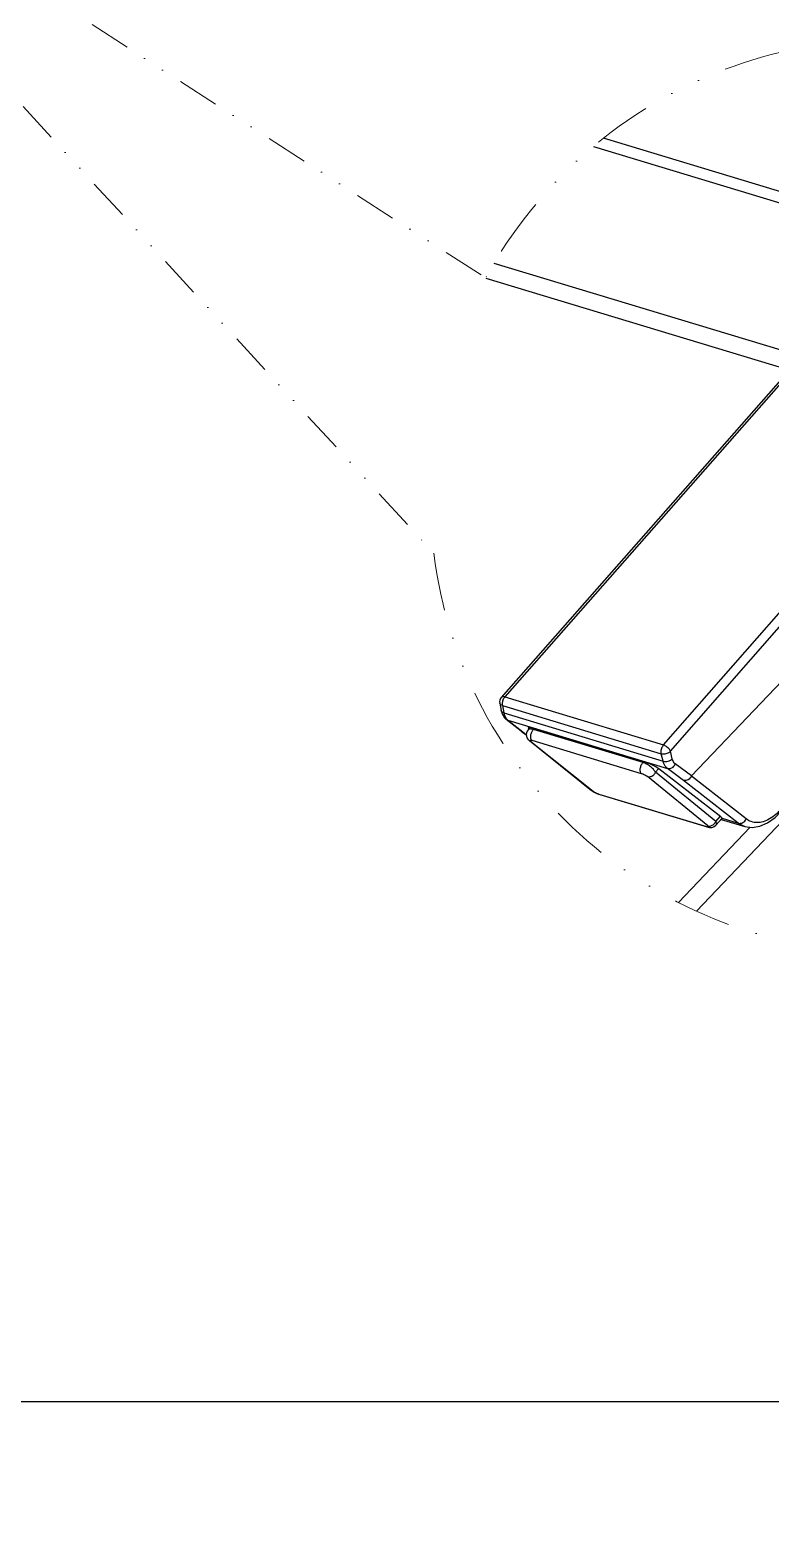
# Model space of a CAD drawing. Header units: millimetres. Extents: x 10368 to 13229, y -13270 to -11269.
# Drawn here: x 12339.4 to 12452.4, y -12283 to -12054.5 of the extents above; entities that cross this region are included whole.
import ezdxf

# ---------------------------------------------------------------- set-up
doc = ezdxf.new("R2010")
doc.units = ezdxf.units.MM
doc.linetypes.add('DIVIDE', pattern=[31.75, 12.7, -6.35, 0, -6.35, 0, -6.35])
doc.layers.add('hatch', color=56, linetype='Continuous', lineweight=9)

# ---------------------------------------------------------------- blocks, each defined once
blk = doc.blocks.new('u59')
at = {"color": 7, "linetype": 'Continuous'}
for p, q in [((-95.626, 180.54), (-137.19, 193.125)), ((-138.722, 191.877), (-96.891, 179.211)), ((-112.408, 183.911), (-112.417, 183.907)), ((-110.06, 160.713), (-153.913, 173.991)), ((-155.18, 171.763), (-109.197, 157.839)), ((-105.988, 160.931), (-152.806, 107.674)), ((-105.451, 161.003), (-152.269, 107.746)), ((-128.002, 100.399), (-81.368, 153.711)), ((-126.974, 99.433), (-80.341, 152.745)), ((-123.753, 95.664), (-76.608, 145.161)), ((-152.269, 107.746), (-128.002, 100.399)), ((-153.038, 106.806), (-152.812, 105.68)), ((-152.812, 105.68), (-152.651, 105.146)), ((-152.626, 106.421), (-152.4, 105.295)), ((-152.626, 106.421), (-128.36, 99.073)), ((-152.4, 105.295), (-128.073, 97.929)), ((-149.759, 102.538), (-152.036, 104.314)), ((-151.805, 104.194), (-152.033, 104.312)), ((-151.805, 104.194), (-149.533, 102.421)), ((-151.805, 104.194), (-127.424, 96.811)), ((-148.692, 102.733), (-148.349, 103.073)), ((-131.004, 97.843), (-147.995, 102.987)), ((-147.883, 102.769), (-147.741, 102.91)), ((-149.759, 102.538), (-149.746, 102.528)), ((-149.746, 102.528), (-148.999, 101.972)), ((-149.746, 102.528), (-149.533, 102.421)), ((-149.533, 102.421), (-148.998, 102.023)), ((-148.513, 101.07), (-139.008, 93.463)), ((-148.282, 100.95), (-138.777, 93.343)), ((-131.374, 96.009), (-148.102, 101.074)), ((-131.155, 97.704), (-147.883, 102.769)), ((-128.073, 97.929), (-128.36, 99.073)), ((-126.688, 98.288), (-126.974, 99.433)), ((-122.996, 75.015), (-99.389, 99.799)), ((-131.155, 97.704), (-131.019, 97.847)), ((-129.263, 96.237), (-128.772, 96.754)), ((-120.049, 88.718), (-129.263, 96.237)), ((-119.295, 89.431), (-128.763, 96.745)), ((-124.966, 94.983), (-127.424, 96.811)), ((-123.753, 95.664), (-126.225, 97.504)), ((-121.271, 88.042), (-130.485, 95.561)), ((-116.602, 88.457), (-124.966, 94.983)), ((-115.393, 89.109), (-123.767, 95.642)), ((-139.008, 93.463), (-139.009, 93.464)), ((-139.009, 93.464), (-138.844, 93.344)), ((-137.968, 92.904), (-137.776, 92.839)), ((-137.885, 92.897), (-137.776, 92.839)), ((-137.885, 92.897), (-121.469, 87.927)), ((-137.776, 92.839), (-121.36, 87.868)), ((-120.049, 88.718), (-119.362, 89.483)), ((-120.023, 88.134), (-119.064, 89.203)), ((-119.064, 89.203), (-119.048, 89.105)), ((-119.064, 89.203), (-116.602, 88.457)), ((-125.715, 76.335), (-114.766, 87.83)), ((-121.469, 87.927), (-121.36, 87.868)), ((-119.216, 89.034), (-115.625, 87.947))]:
    blk.add_line(p, q, dxfattribs=at)
for points in [[(-152.651, 105.146), (-152.303, 104.571), (-152.036, 104.314)], [(-148.693, 102.732), (-148.859, 102.518), (-148.965, 102.265), (-149.002, 101.994), (-148.968, 101.729), (-148.876, 101.492), (-148.747, 101.298), (-148.61, 101.154), (-148.512, 101.069)], [(-138.844, 93.344), (-138.636, 93.216), (-138.421, 93.101), (-138.198, 92.997), (-137.968, 92.904)], [(-115.627, 87.947), (-114.479, 87.791), (-113.328, 87.975), (-112.146, 88.49), (-110.959, 89.34), (-109.983, 90.315)], [(-121.36, 87.868), (-121.19, 87.823), (-121.014, 87.792), (-120.847, 87.781), (-120.667, 87.793), (-120.469, 87.84), (-120.268, 87.933), (-120.08, 88.075), (-120.023, 88.134)]]:
    blk.add_lwpolyline(points, dxfattribs=at)
for centre, radius, start, end in [((-152.045, 107.005), 1.012, 138.68094, 191.34225), ((-150.887, 105.304), 1.444, 215.48322, 220.7124), ((-138.597, 93.976), 0.657, 231.29044, 235.29339)]:
    blk.add_arc(centre, radius, start, end, dxfattribs=at)
for centre, major_axis, ratio, start_param, end_param in [((-147.058, 102.285), (1.638, -0.762), 0.173443, 8.5407853, 9.8755649), ((-130.113, 97.154), (1.612, -0.747), 0.1791821, 0.6669887, 2.2370998), ((-113.862, 87.931), (9.896, -7.727), 0.0772247, 3.133993, 3.1609581), ((-120.645, 89.84), (1.599, -0.73), 0.1775373, 0.2493077, 0.6502541)]:
    blk.add_ellipse(centre, major_axis=major_axis, ratio=ratio, start_param=start_param, end_param=end_param, dxfattribs=at)
for points, start_tangent, end_tangent in [([(-152.269, 107.746), (-152.501, 107.786), (-152.693, 107.753), (-152.806, 107.673)], (-0.9567211, 0.2910065), (-0.667481, -0.7446268)), ([(-152.269, 107.746), (-152.425, 107.524), (-152.548, 107.256), (-152.626, 106.966), (-152.653, 106.679), (-152.626, 106.421)], (-0.659315, -0.7518668), (0.2201909, -0.9754568)), ([(-152.626, 106.421), (-152.847, 106.529), (-152.992, 106.686), (-153.038, 106.806)], (-0.9506329, 0.3103177), (-0.2007838, 0.9796356)), ([(-152.4, 105.295), (-152.668, 105.441), (-152.806, 105.654), (-152.812, 105.68)], (-0.950633, 0.3103176), (-0.1890959, 0.9819586)), ([(-152.4, 105.295), (-152.264, 104.838), (-152.063, 104.466)], (0.2038357, -0.9790051), (0.5811049, -0.8138287)), ([(-151.981, 104.362), (-151.805, 104.194)], (0.6528998, -0.7574443), (0.7905486, -0.6123993)), ([(-147.883, 102.769), (-148.131, 102.83), (-148.349, 102.848), (-148.53, 102.823), (-148.667, 102.755), (-148.693, 102.732)], (-0.9543811, 0.2985913), (-0.7073376, -0.7068758)), ([(-148.282, 100.95), (-148.479, 101.045), (-148.512, 101.069)], (-0.9577479, 0.2876091), (-0.7817031, 0.6236507)), ([(-148.102, 101.074), (-148.199, 101.1), (-148.279, 101.115), (-148.34, 101.117), (-148.377, 101.106), (-148.391, 101.083), (-148.379, 101.048), (-148.343, 101.003), (-148.282, 100.95)], (-0.9571031, 0.2897476), (0.7807192, -0.6248821)), ([(-148.102, 101.074), (-148.207, 101.202), (-148.277, 101.384), (-148.307, 101.607), (-148.294, 101.857), (-148.241, 102.115), (-148.15, 102.365), (-148.028, 102.588), (-147.883, 102.769)], (-0.7778146, 0.6284938), (0.6999197, 0.7142215)), ([(-128.36, 99.073), (-128.387, 99.331), (-128.36, 99.618), (-128.281, 99.908), (-128.159, 100.177), (-128.002, 100.399)], (-0.2201909, 0.9754568), (0.659315, 0.7518668)), ([(-128.36, 99.073), (-128.087, 99.033), (-127.781, 99.052), (-127.472, 99.131), (-127.195, 99.262), (-126.974, 99.433)], (0.9632456, -0.2686223), (0.7054757, 0.7087342)), ([(-128.073, 97.929), (-127.721, 97.887), (-127.334, 97.941), (-126.971, 98.082), (-126.688, 98.288)], (0.9632456, -0.2686223), (0.7054757, 0.7087342)), ([(-128.002, 100.399), (-127.749, 100.292), (-127.495, 100.123), (-127.266, 99.909), (-127.087, 99.672), (-126.974, 99.433)], (0.9574537, -0.2885869), (0.3107462, -0.9504929)), ([(-126.225, 97.504), (-126.42, 97.698), (-126.576, 97.964), (-126.688, 98.288)], (-0.8020839, 0.5972114), (-0.2431978, 0.9699767)), ([(-131.374, 96.009), (-131.479, 96.136), (-131.548, 96.318), (-131.578, 96.542), (-131.566, 96.792), (-131.513, 97.05), (-131.422, 97.3), (-131.3, 97.523), (-131.155, 97.704)], (-0.7778144, 0.6284941), (0.6999193, 0.7142219)), ([(-130.485, 95.561), (-130.564, 95.62), (-130.662, 95.684), (-130.774, 95.749), (-130.895, 95.812), (-131.02, 95.872), (-131.144, 95.926), (-131.264, 95.972), (-131.374, 96.009)], (-0.7748188, 0.6321833), (-0.9570709, 0.289854)), ([(-129.263, 96.237), (-129.395, 96.456), (-129.576, 96.683), (-129.797, 96.906), (-130.048, 97.118), (-130.32, 97.31), (-130.602, 97.475), (-130.884, 97.608), (-131.155, 97.704)], (-0.4456696, 0.8951975), (-0.959699, 0.2810299)), ([(-130.485, 95.561), (-130.259, 95.528), (-130.02, 95.56), (-129.785, 95.656), (-129.572, 95.808), (-129.393, 96.006), (-129.263, 96.237)], (0.9564313, -0.2919575), (0.3921235, 0.9199126)), ([(-127.424, 96.811), (-127.699, 97.089), (-127.918, 97.466), (-128.073, 97.929)], (-0.8002429, 0.599676), (-0.2363429, 0.9716697)), ([(-127.424, 96.811), (-127.085, 96.791), (-126.738, 96.915), (-126.435, 97.166), (-126.225, 97.504)], (0.9586572, -0.2845635), (0.3845316, 0.9231118)), ([(-123.767, 95.642), (-123.981, 95.315), (-124.284, 95.075), (-124.629, 94.958), (-124.966, 94.983)], (-0.4052452, -0.914208), (-0.9570884, 0.2897962)), ([(-138.777, 93.343), (-138.971, 93.436)], (-0.9577479, 0.2876091), (-0.8220833, 0.5693672)), ([(-138.777, 93.343), (-138.697, 93.284), (-138.599, 93.221), (-138.487, 93.157), (-138.366, 93.093), (-138.24, 93.034), (-138.115, 92.98), (-137.995, 92.934), (-137.885, 92.897)], (0.780783, -0.6248023), (0.9570718, -0.2898509)), ([(-110.145, 90.479), (-110.867, 89.789), (-111.84, 89.1), (-112.813, 88.677), (-113.75, 88.537), (-114.621, 88.684), (-115.393, 89.109)], (-0.6838004, -0.7296691), (-0.7885537, 0.6149659)), ([(-121.469, 87.927), (-121.372, 87.9)], (0.9571024, -0.28975), (0.9739874, -0.2266021)), ([(-121.372, 87.9), (-121.29, 87.886)], (0.9739874, -0.2266021), (0.9932007, -0.1164144)), ([(-121.29, 87.886), (-121.228, 87.883), (-121.188, 87.892), (-121.172, 87.914), (-121.181, 87.947), (-121.214, 87.99), (-121.271, 88.042)], (0.9932007, -0.1164144), (-0.7747514, 0.632266)), ([(-121.271, 88.042), (-121.044, 88.009), (-120.805, 88.041), (-120.571, 88.137), (-120.357, 88.289), (-120.179, 88.487), (-120.049, 88.718)], (0.9564313, -0.2919576), (0.3921234, 0.9199126)), ([(-120.023, 88.135), (-119.977, 88.202), (-119.944, 88.346), (-119.968, 88.521), (-120.049, 88.718)], (0.666381, 0.7456114), (-0.4633438, 0.8861786)), ([(-119.049, 89.106), (-119.05, 89.103), (-119.168, 89.086)], (-0.4361349, -0.8998813), (-0.9909701, 0.134083)), ([(-116.602, 88.457), (-116.261, 88.43), (-115.912, 88.544), (-115.608, 88.782), (-115.393, 89.109)], (0.9555369, -0.2948716), (0.4053964, 0.914141)), ([(-115.627, 87.947), (-115.739, 87.984), (-116.602, 88.457)], (-0.9571595, 0.2895613), (-0.7892404, 0.6140843))]:
    blk.add_spline(points, degree=3, dxfattribs=dict(at, start_tangent=start_tangent, end_tangent=end_tangent))
at = {"layer": 'Defpoints', "color": 2}
for points in [[(-665.275, 940.793), (0, 940.793), (0, 0), (-665.275, 0)], [(0, 0), (665.275, 0), (665.275, 940.793), (0, 940.793)]]:
    blk.add_lwpolyline(points, close=True, dxfattribs=at)
at = {"layer": 'hatch', "color": 4, "linetype": 'DIVIDE', "ltscale": 0.5}
for q in [(-163.122, 129.731), (-155.18, 171.763)]:
    blk.add_line((-269.352, 245.299), q, dxfattribs=at)
at = {"layer": 'hatch', "color": 4, "linetype": 'DIVIDE', "ltscale": 0.7}
blk.add_arc((-93.908, 138.418), 69.758, 187.15403, 151.4451, dxfattribs=at)

msp = doc.modelspace()

# ---------------------------------------------------------------- block references
msp.add_blockref('u59', (12564.2, -12264.16))
at = {"rotation": 180}
msp.add_blockref('u59', (12564.2, -12264.16), dxfattribs=at)

doc.saveas('drawing.dxf')
